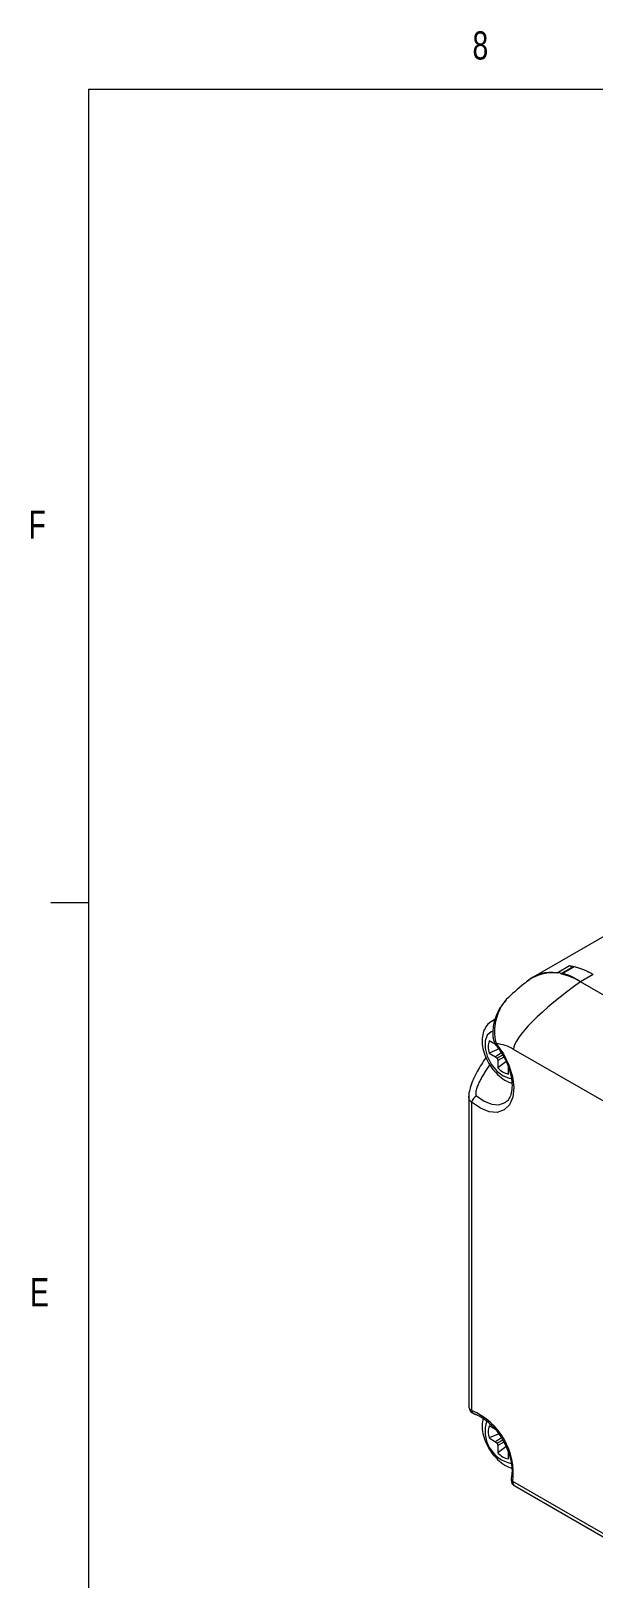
# Model space of a CAD drawing. Header units: millimetres. Extents: x 7 to 553, y 4 to 429.
# Drawn here: x 8.4 to 55.9, y 297.3 to 428.1 of the extents above; entities that cross this region are included whole.
import ezdxf

# ---------------------------------------------------------------- set-up
doc = ezdxf.new("R2010")
doc.units = ezdxf.units.MM
doc.styles.add('SLDTEXTSTYLE0', font='TXT', dxfattribs={"width": 0.75})

msp = doc.modelspace()

# ---------------------------------------------------------------- linework, layer by layer
at = {"color": 7, "linetype": 'Continuous', "lineweight": 18}
for p, q in [((13.281, 423.179), (546.681, 423.179)), ((13.281, 423.179), (13.281, 10.429)), ((102.389, 377.861), (50.841, 348.103)), ((13.281, 354.371), (10.106, 354.371)), ((53.928, 349.048), (52.867, 348.436)), ((54.232, 348.965), (53.171, 348.353)), ((54.31, 348.974), (53.249, 348.361)), ((55.901, 348.319), (54.841, 347.707)), ((106.389, 317.949), (54.841, 347.707)), ((48.554, 346.168), (48.479, 346.069)), ((47.635, 344.54), (47.369, 344.386)), ((47.675, 342.405), (47.129, 342.72)), ((48.029, 342.065), (47.129, 341.683)), ((47.129, 341.683), (47.675, 341.368)), ((48.158, 341.685), (47.675, 341.368)), ((48.269, 341.503), (47.802, 341.234)), ((100.732, 312.233), (49.184, 341.991)), ((47.675, 341.368), (47.802, 341.234)), ((47.802, 341.234), (47.854, 341.057)), ((48.379, 341.321), (47.854, 341.057)), ((47.854, 341.057), (47.854, 340.427)), ((48.636, 341.015), (47.854, 340.427)), ((48.752, 339.908), (48.752, 340.538)), ((45.415, 338.033), (45.415, 311.785)), ((45.648, 337.527), (45.648, 311.458)), ((47.675, 309.857), (47.129, 310.173)), ((48.029, 309.518), (47.129, 309.136)), ((47.129, 309.136), (47.675, 308.82)), ((48.158, 309.138), (47.675, 308.82)), ((47.675, 308.82), (47.802, 308.686)), ((48.274, 308.959), (47.802, 308.686)), ((48.379, 308.774), (47.854, 308.509)), ((47.802, 308.686), (47.854, 308.509)), ((47.854, 308.509), (47.854, 307.879)), ((48.636, 308.468), (47.854, 307.879)), ((48.752, 307.361), (48.752, 307.991)), ((100.789, 275.619), (49.127, 305.443)), ((49.294, 305.077), (101.11, 275.165))]:
    msp.add_line(p, q, dxfattribs=at)
at = {"color": 8, "linetype": 'Continuous', "lineweight": 18}
msp.add_line((47.383, 344.394), (47.604, 344.484), dxfattribs=at)
at = {"color": 8, "linetype": 'Continuous', "lineweight": 18, "flags": 128}
for points in [[(47.421, 343.497), (47.31, 343.463), (46.966, 343.187), (46.782, 342.711), (46.782, 342.092), (46.966, 341.404), (47.31, 340.73), (47.775, 340.152), (48.303, 339.74), (48.832, 339.542), (48.998, 339.529)], [(47.697, 342.357), (47.692, 342.365), (47.692, 342.391), (47.705, 342.426), (47.73, 342.47)], [(46.053, 338.062), (46.707, 337.604), (47.357, 337.347), (47.959, 337.307), (48.471, 337.487), (48.54, 337.533)]]:
    msp.add_lwpolyline(points, dxfattribs=at)
at = {"color": 7, "linetype": 'Continuous', "lineweight": 18, "flags": 128}
msp.add_lwpolyline([(47.73, 342.47), (48.331, 341.605), (48.796, 340.658), (49.093, 339.692), (49.204, 338.773), (49.12, 337.962), (48.847, 337.313), (48.403, 336.872), (47.819, 336.667), (47.134, 336.713), (46.393, 337.006), (45.648, 337.527)], dxfattribs=at)
at = {"color": 7, "linetype": 'Continuous', "lineweight": 18}
for centre, radius, start, end in [((52.311, 345.555), 2.934, 79.06082, 133.37701), ((52.551, 344.685), 3.791, 52.84354, 122.21274), ((53.22, 348.263), 0.103, 73.65701, 118.60682), ((51.785, 342.542), 6.001, 59.38807, 75.87403), ((53.849, 348.757), 0.302, 27.97253, 74.80807), ((52.991, 343.475), 5.651, 59.00092, 80.45622), ((54.281, 348.875), 0.103, 73.65701, 118.60682), ((52.846, 343.155), 6.001, 59.38807, 75.87403), ((48.695, 342.201), 1.65, 161.67959, 198.32041), ((47.442, 339.146), 3.336, 58.53394, 85.04504), ((49.086, 341.523), 1.649, 221.67934, 258.32604), ((46.602, 337.225), 1.001, 123.29636, 162.43106), ((43.385, 306.136), 5.783, 353.12131, 66.96206), ((45.976, 311.491), 0.33, 185.70213, 248.39917), ((48.695, 309.654), 1.65, 161.67959, 198.32041), ((49.086, 308.976), 1.649, 221.67934, 258.32604)]:
    msp.add_arc(centre, radius, start, end, dxfattribs=at)
at = {"color": 8, "linetype": 'Continuous', "lineweight": 18}
for centre, radius, start, end in [((49.566, 309.704), 2.782, 161.7399, 258.0923), ((49.325, 305.714), 0.335, 172.527, 233.77634)]:
    msp.add_arc(centre, radius, start, end, dxfattribs=at)
at = {"color": 7, "linetype": 'Continuous', "lineweight": 18}
msp.add_ellipse((55.767, 346.381), major_axis=(6.516, 4.624), ratio=0.2024285, start_param=1.5692961, end_param=2.9989285, dxfattribs=at)
for points, knots in [([(50.534, 347.872), (50.368, 347.75), (49.678, 347.243), (49.05, 346.646), (48.573, 346.193)], [0, 0, 0, 0, 0.24016573, 1, 1, 1, 1]), ([(48.455, 346.035), (48.364, 345.931), (48.092, 345.623), (47.78, 345.021), (47.528, 344.295), (47.433, 343.692), (47.419, 343.196), (47.482, 342.816), (47.566, 342.537), (47.667, 342.409), (47.704, 342.362)], [0, 0, 0, 0, 0.1391685, 0.4133132, 0.6073006, 0.7495164, 0.8524903, 0.9211439, 0.9709192, 1, 1, 1, 1]), ([(48.554, 346.168), (48.506, 346.113), (48.411, 346.004), (48.276, 345.817), (48.147, 345.612), (48.014, 345.366), (47.883, 345.075), (47.781, 344.784), (47.711, 344.531), (47.664, 344.329), (47.626, 344.115), (47.599, 343.908), (47.584, 343.712), (47.578, 343.527), (47.581, 343.331), (47.594, 343.131), (47.614, 342.959), (47.635, 342.824), (47.657, 342.712), (47.686, 342.591), (47.715, 342.511), (47.73, 342.47)], [0, 0, 0, 0, 0.0805601, 0.161238, 0.2422823, 0.3234568, 0.426384, 0.5296795, 0.5820796, 0.6345627, 0.6873659, 0.7403196, 0.7784199, 0.8166414, 0.8554365, 0.8945858, 0.9271255, 0.9438373, 0.9607718, 0.9800135, 1, 1, 1, 1]), ([(48.485, 346.091), (48.468, 346.072), (48.436, 346.035), (48.391, 345.966), (48.37, 345.932)], [0, 0, 0, 0, 0.5185423, 1, 1, 1, 1]), ([(48.573, 346.193), (48.546, 346.167), (48.516, 346.137), (48.498, 346.096), (48.496, 346.091)], [0, 0, 0, 0, 0.8950352, 1, 1, 1, 1]), ([(48.573, 346.193), (48.578, 346.197), (48.587, 346.205), (48.565, 346.18), (48.554, 346.168)], [0, 0, 0, 0, 0.4952681, 1, 1, 1, 1]), ([(47.401, 344.379), (47.344, 344.354), (47.114, 344.254), (46.827, 343.9), (46.59, 343.378), (46.51, 342.756), (46.583, 342.057), (46.818, 341.316), (47.198, 340.601), (47.697, 339.964), (48.29, 339.474), (48.749, 339.199), (49.008, 339.162), (49.035, 339.158)], [0, 0, 0, 0, 0.0312734, 0.1259589, 0.2190269, 0.3178095, 0.4246814, 0.5352293, 0.6457397, 0.7568686, 0.8698657, 0.9864934, 1, 1, 1, 1]), ([(47.697, 342.357), (47.789, 342.24), (48.058, 341.895), (48.444, 341.25), (48.794, 340.445), (49.009, 339.646), (49.081, 338.912), (49.016, 338.288), (48.826, 337.831), (48.663, 337.595), (48.541, 337.54), (48.528, 337.535)], [0, 0, 0, 0, 0.06842919, 0.2007867, 0.3333802, 0.46536585, 0.59616556, 0.72549508, 0.85421845, 0.98498786, 1, 1, 1, 1]), ([(46.847, 341.311), (46.594, 340.914), (46.16, 340.234), (45.703, 339.325), (45.503, 338.631), (45.392, 338.234), (45.416, 338.039), (45.416, 338.035)], [0, 0, 0, 0, 0.3797967, 0.6505686, 0.8446042, 0.9971922, 1, 1, 1, 1]), ([(45.424, 311.789), (45.422, 311.743), (45.419, 311.63), (45.5, 311.44), (45.652, 311.274), (45.827, 311.18), (45.943, 311.168), (45.979, 311.164)], [0, 0, 0, 0, 0.1716078, 0.4187395, 0.6512531, 0.8909509, 1, 1, 1, 1]), ([(45.858, 311.183), (45.951, 311.151), (46.227, 311.056), (46.728, 310.762), (47.324, 310.254), (47.882, 309.606), (48.362, 308.858), (48.736, 308.056), (48.979, 307.251), (49.076, 306.513), (49.05, 306.03), (49.003, 305.808), (48.993, 305.761)], [0, 0, 0, 0, 0.058516, 0.1725669, 0.2869896, 0.4020184, 0.5176483, 0.6334708, 0.7488911, 0.8633622, 0.9712061, 1, 1, 1, 1]), ([(46.616, 310.801), (46.58, 310.61), (46.502, 310.203), (46.585, 309.508), (46.817, 308.769), (47.199, 308.054), (47.696, 307.417), (48.29, 306.927), (48.751, 306.651), (49.013, 306.614), (49.042, 306.61)], [0, 0, 0, 0, 0.1211443, 0.2585872, 0.4007576, 0.5428797, 0.6857973, 0.8311175, 0.9811068, 1, 1, 1, 1]), ([(49.005, 305.76), (48.994, 305.728), (48.959, 305.619), (48.994, 305.441), (49.081, 305.26), (49.193, 305.136), (49.273, 305.095), (49.301, 305.081)], [0, 0, 0, 0, 0.1142137, 0.3869786, 0.6106512, 0.8637241, 1, 1, 1, 1]), ([(49.127, 305.443), (49.127, 305.421), (49.126, 305.365), (49.14, 305.287), (49.163, 305.224), (49.188, 305.178), (49.219, 305.136), (49.254, 305.101), (49.284, 305.085), (49.294, 305.079)], [0, 0, 0, 0, 0.1082963, 0.2746359, 0.4464203, 0.5546463, 0.6635532, 0.8775291, 1, 1, 1, 1])]:
    msp.add_open_spline(points, degree=3, knots=knots, dxfattribs=at)
at = {"color": 8, "linetype": 'Continuous', "lineweight": 18}
for points, knots in [([(47.173, 340.698), (47.157, 340.674), (47.063, 340.539), (46.904, 340.292), (46.692, 339.954), (46.492, 339.612), (46.308, 339.265), (46.146, 338.912), (46.038, 338.604), (45.995, 338.379), (45.989, 338.242), (46.001, 338.155), (46.023, 338.092), (46.046, 338.068), (46.053, 338.062)], [0, 0, 0, 0, 0.0276211, 0.1578476, 0.288166, 0.4200015, 0.5520474, 0.6852573, 0.8193828, 0.8943866, 0.9310163, 0.9682594, 0.9908134, 1, 1, 1, 1]), ([(45.648, 337.527), (45.631, 337.539), (45.597, 337.562), (45.548, 337.608), (45.502, 337.666), (45.466, 337.735), (45.441, 337.808), (45.419, 337.907), (45.417, 337.984), (45.415, 338.035)], [0, 0, 0, 0, 0.09550534, 0.19235147, 0.32906006, 0.46838403, 0.60170105, 0.73615339, 1, 1, 1, 1]), ([(45.415, 311.785), (45.416, 311.771), (45.416, 311.736), (45.429, 311.687), (45.451, 311.639), (45.475, 311.601), (45.508, 311.561), (45.55, 311.522), (45.597, 311.487), (45.631, 311.468), (45.648, 311.458)], [0, 0, 0, 0, 0.1338282, 0.3470051, 0.4551135, 0.5638522, 0.6851834, 0.8081997, 0.9034665, 1, 1, 1, 1])]:
    msp.add_open_spline(points, degree=3, knots=knots, dxfattribs=at)

# ---------------------------------------------------------------- texts
at = {"color": 7, "linetype": 'Continuous', "lineweight": 0, "char_height": 2.381, "attachment_point": 1, "style": 'SLDTEXTSTYLE0'}
for s, insert in [('8', (45.723, 428.058)), ('F', (8.236, 387.543)), ('E', (8.359, 322.649))]:
    msp.add_mtext(s, dxfattribs=dict(at, insert=insert))

doc.saveas('drawing.dxf')
